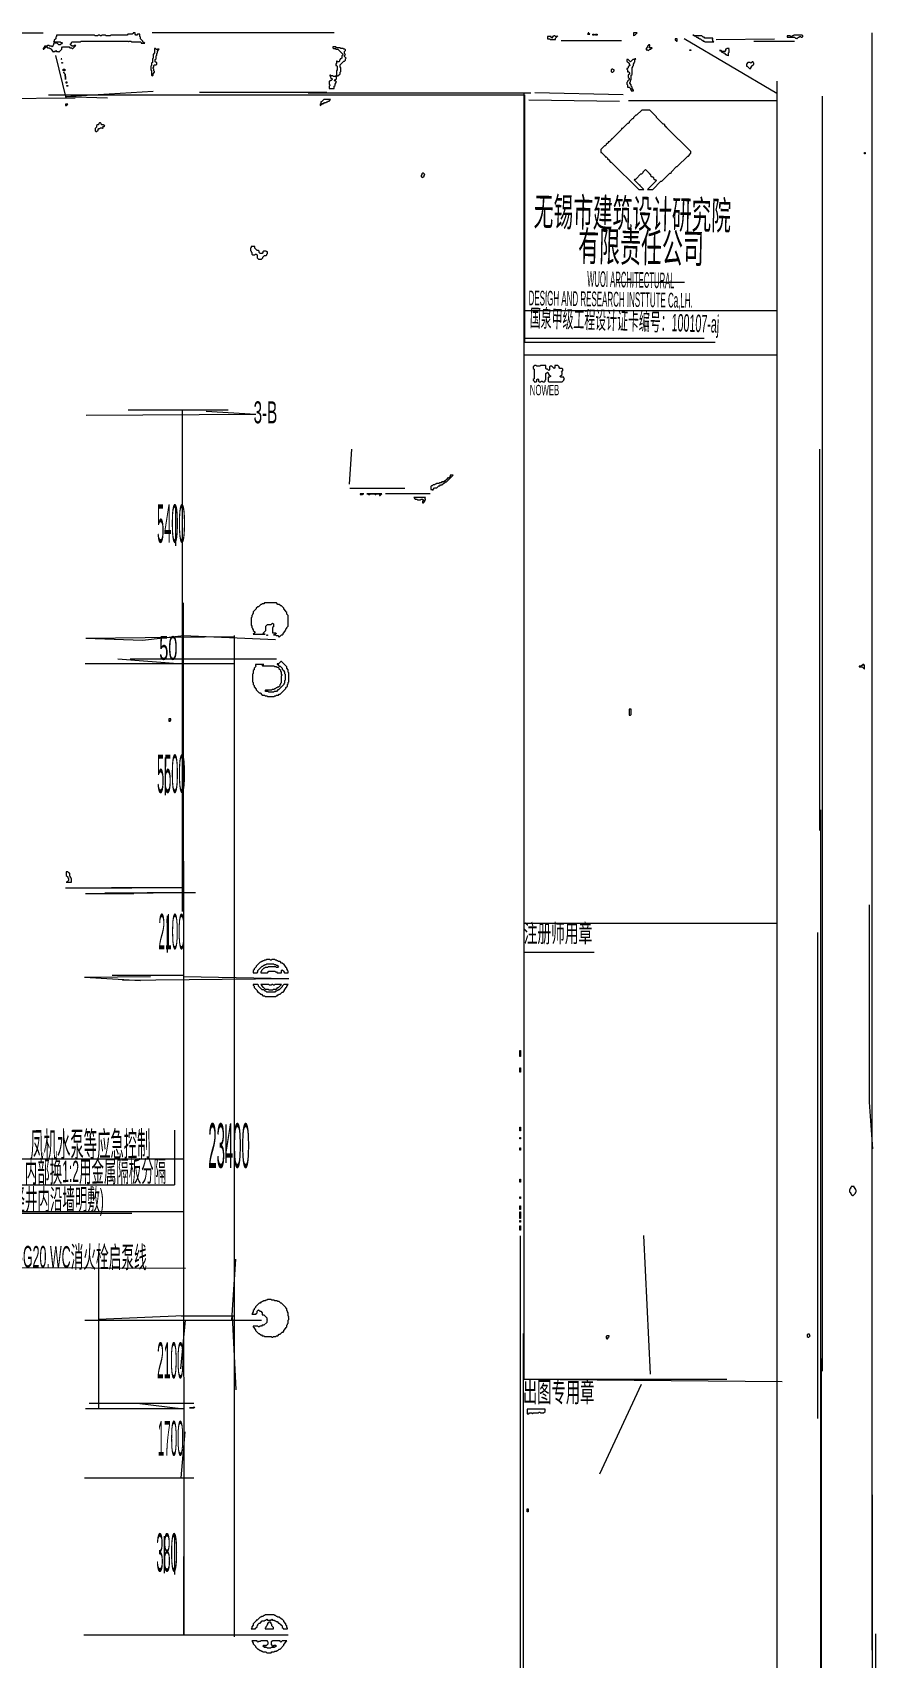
# Model space of a CAD drawing. Extents: x 6 to 4781, y 1 to 3386.
# Drawn here: x 3646 to 4781, y 1198 to 3386 of the extents above; entities that cross this region are included whole.
import ezdxf

# ---------------------------------------------------------------- set-up
doc = ezdxf.new("R2010")
doc.units = 0
for name, color, linetype, lineweight in [('OCR_TEXT', 6, 'Continuous', 0), ('TRACE_STRAIGHT', 5, 'Continuous', 0), ('TRACE_TEXT_SYMBOL', 6, 'Continuous', 0)]:
    doc.layers.add(name, color=color, linetype=linetype, lineweight=lineweight)
doc.styles.add('wqy-unicode', font='wqy-unicode.lff')

msp = doc.modelspace()

# ---------------------------------------------------------------- linework, layer by layer
at = {"layer": 'TRACE_STRAIGHT', "color": 5}
for p, q in [((3137, 3385.8), (3660, 3385.8)), ((3806.8, 3386.5), (4051.8, 3386.5)), ((4357.4, 3375.8), (4438.7, 3375.8)), ((4523.3, 3378.6), (4648.1, 3304.7)), ((4566.5, 3377.2), (4645, 3378.1)), ((4617, 3375), (4672, 3375)), ((4775.8, 3386), (4775.8, 1207.3)), ((3676.6, 3355.6), (3690.3, 3298.4)), ((3689.8, 3300.4), (3808.2, 3307.4)), ((3870.6, 3306.1), (4041.9, 3306.1)), ((4017, 3305.3), (4316.9, 3305.3)), ((4307.5, 3305.3), (4307.5, 1572.4)), ((4440.9, 3302.3), (4322, 3305.3)), ((4648.1, 3321), (4648.1, 95.2)), ((3534.2, 3296.9), (3703, 3298.5)), ((3667, 3302.3), (4308.3, 3302.3)), ((3689.8, 3300.4), (3746.8, 3298.4)), ((4308.3, 3302.3), (4308.3, 2969.4)), ((4436, 3293.7), (4314, 3295.3)), ((4448.2, 3295), (4648.1, 3295)), ((4708.9, 3300.6), (4708.9, 1583.1)), ((4431.9, 3050.2), (4523.6, 3050.2)), ((4308.3, 3012), (4648.1, 3012)), ((4307.5, 2974.7), (4550.3, 2974.7)), ((4308.3, 2969.4), (4565, 2969.4)), ((4308.3, 2952.5), (4648.1, 2952.5)), ((3718.1, 2871.2), (3946.3, 2872.3)), ((3774.4, 2878.2), (3909, 2878.2)), ((3847, 2878.3), (3847, 2202.5)), ((3879.4, 2876.6), (3946.3, 2872.3)), ((4075.2, 2825), (4072.2, 2777.9)), ((4705.5, 2825.4), (4705.5, 2311.6)), ((4073, 2772.5), (4147, 2772.5)), ((4121, 2765.5), (4181, 2765.5)), ((3838.2, 2749.1), (3838.2, 2695.2)), ((3848.7, 2618), (3849.2, 1228)), ((3717.5, 2570.8), (3917.2, 2573)), ((3717.5, 2570.8), (3793.8, 2568)), ((3793.8, 2568), (3849.5, 2574.3)), ((3848.7, 2574.3), (3973, 2568.8)), ((3917.2, 2574), (3917.2, 1225.5)), ((3760.6, 2542.9), (3847, 2536)), ((3777, 2543), (3974, 2543)), ((3716.4, 2536.3), (3917.2, 2536.3)), ((3824.4, 2409.8), (3824.4, 2359.1)), ((4706.8, 2339.5), (4706.8, 96.8)), ((3690, 2234.2), (3779.5, 2234.5)), ((3751.9, 2234.6), (3847, 2234.7)), ((3779.5, 2234.5), (3847, 2234.7)), ((3716.9, 2226.7), (3781.9, 2226.7)), ((3743, 2227.5), (3808, 2227.5)), ((3800, 2228), (3865, 2228)), ((4772.5, 2211.6), (4772.5, 1945.8)), ((3826.9, 2196.8), (3826.9, 2147.4)), ((4307.5, 2186.6), (4648.1, 2186.6)), ((4703, 2174.1), (4703, 1519.5)), ((4307.4, 2147.6), (4401.9, 2147.6)), ((3715.8, 2113.8), (3804.4, 2114.7)), ((3715.8, 2113.8), (3791, 2109.5)), ((3753, 2116.5), (3848.9, 2116.5)), ((3766.9, 2110), (3991, 2112.3)), ((3848.9, 2114.7), (3991, 2112.3)), ((4772.5, 1945.8), (4776.7, 1882.6)), ((3837, 1908), (3837, 1834.3)), ((3906, 1915.4), (3906, 1864.1)), ((3476.4, 1869.4), (3849, 1869.4)), ((3484.4, 1834.3), (3837, 1834.3)), ((3466.9, 1796.3), (3779.2, 1796.3)), ((3484.2, 1798.2), (3849, 1798.2)), ((4302.3, 1765.4), (4302.3, 89)), ((4468.4, 1765.9), (4477.4, 1579.3)), ((3734.3, 1747.5), (3734.3, 1533)), ((3914, 1651.8), (3919.4, 1734.1)), ((3507.4, 1723), (3851.5, 1722.1)), ((3716, 1651.8), (3954, 1651.8)), ((3734.3, 1653.1), (3849.1, 1658.1)), ((3845.6, 1586.4), (3851.5, 1651.8)), ((3845.7, 1658), (3917.2, 1658)), ((3914.4, 1658), (3919.4, 1557.9)), ((4306.2, 1634), (4306.2, 860)), ((4707.8, 1600.3), (4707.8, 119.1)), ((4306.2, 1572.4), (4655, 1569.5)), ((4306.2, 1572.4), (4580.5, 1572.4)), ((4465.3, 1565.2), (4409.4, 1444.7)), ((3717, 1533), (3849.1, 1533)), ((3722, 1540.1), (3786.6, 1540.1)), ((3786.6, 1540.1), (3863, 1540.3)), ((3786.6, 1540.1), (3849.1, 1532.7)), ((3845.8, 1439.5), (3851.4, 1501.6)), ((3715.6, 1439.5), (3863, 1439.5)), ((3849.2, 1228), (3849.8, 1439.5)), ((4776.5, 1416.7), (4776.5, 1.3)), ((3823, 1360.9), (3823, 1311.3)), ((3836.9, 1361.3), (3836.9, 1309.4)), ((3714.8, 1228), (3990, 1228)), ((4780.9, 1229.5), (4780.9, 1173))]:
    msp.add_line(p, q, dxfattribs=at)
at = {"layer": 'TRACE_TEXT_SYMBOL', "color": 6}
for points in [[(3781, 3386), (3781, 3385), (3780, 3384), (3774, 3384), (3773, 3383), (3751, 3383), (3750, 3382), (3745, 3382), (3744, 3383), (3739, 3383), (3738, 3382), (3737, 3382), (3736, 3383), (3734, 3383), (3733, 3382), (3730, 3382), (3729, 3383), (3678, 3383), (3678, 3381), (3677, 3380), (3677, 3378), (3675, 3376), (3675, 3375), (3674, 3374), (3683, 3374), (3684, 3373), (3685, 3373), (3686, 3372), (3685, 3371), (3684, 3371), (3683, 3370), (3681, 3370), (3679, 3372), (3675, 3372), (3674, 3371), (3674, 3370), (3673, 3369), (3673, 3368), (3672, 3367), (3671, 3368), (3669, 3368), (3668, 3369), (3666, 3369), (3665, 3368), (3662, 3368), (3662, 3367), (3660, 3365), (3660, 3364), (3661, 3364), (3664, 3367), (3665, 3367), (3666, 3366), (3668, 3366), (3669, 3365), (3670, 3365), (3671, 3364), (3671, 3363), (3673, 3361), (3673, 3360), (3674, 3361), (3676, 3361), (3677, 3362), (3678, 3361), (3680, 3361)], [(3680, 3361), (3681, 3360), (3685, 3364), (3685, 3366), (3686, 3367), (3695, 3367), (3696, 3366), (3698, 3366), (3699, 3365), (3700, 3365), (3704, 3369), (3702, 3369), (3701, 3368), (3699, 3368), (3697, 3370), (3697, 3371), (3698, 3372), (3698, 3373), (3699, 3374), (3710, 3374), (3711, 3375), (3774, 3375), (3775, 3374), (3776, 3375), (3778, 3375), (3779, 3374), (3791, 3374), (3792, 3373), (3792, 3372), (3797, 3372), (3796, 3373), (3795, 3373), (3794, 3374), (3794, 3375), (3791, 3378), (3791, 3380), (3790, 3381), (3790, 3384), (3787, 3384), (3786, 3383), (3785, 3383), (3784, 3384), (3784, 3386), (3781, 3386)], [(4050, 3367), (4050, 3366), (4051, 3365), (4053, 3365), (4054, 3364), (4057, 3364), (4064, 3357), (4062, 3355), (4062, 3352), (4061, 3351), (4060, 3351), (4060, 3350), (4059, 3349), (4059, 3348), (4058, 3347), (4057, 3347), (4056, 3348), (4055, 3348), (4055, 3345), (4054, 3344), (4054, 3342), (4055, 3342), (4056, 3341), (4056, 3336), (4055, 3335), (4055, 3329), (4053, 3327), (4051, 3327), (4050, 3328), (4048, 3328), (4047, 3329), (4046, 3329), (4046, 3328), (4047, 3327), (4047, 3326), (4049, 3324), (4049, 3323), (4048, 3322), (4047, 3322), (4046, 3321), (4045, 3321), (4045, 3317), (4046, 3316), (4046, 3315), (4045, 3314), (4045, 3311), (4052, 3311), (4052, 3314), (4053, 3315), (4053, 3317), (4054, 3318), (4054, 3319), (4055, 3320), (4054, 3321), (4053, 3321), (4052, 3322), (4053, 3323), (4054, 3323), (4055, 3324), (4055, 3327), (4056, 3328), (4057, 3328), (4060, 3331), (4060, 3333)], [(4060, 3333), (4061, 3334), (4061, 3339), (4060, 3340), (4060, 3343), (4065, 3348), (4066, 3348), (4067, 3349), (4067, 3351), (4068, 3352), (4066, 3354), (4066, 3356), (4067, 3357), (4066, 3358), (4066, 3361), (4067, 3362), (4067, 3363), (4066, 3364), (4065, 3364), (4064, 3365), (4061, 3365), (4060, 3366), (4055, 3366), (4054, 3367), (4050, 3367)], [(4466, 3282), (4459, 3275), (4458, 3275), (4455, 3272), (4455, 3271), (4454, 3270), (4453, 3270), (4449, 3266), (4449, 3265), (4448, 3264), (4447, 3264), (4440, 3257), (4439, 3257), (4439, 3256), (4426, 3243), (4425, 3243), (4425, 3242), (4422, 3239), (4421, 3239), (4421, 3238), (4420, 3237), (4419, 3237), (4418, 3236), (4418, 3235), (4417, 3234), (4416, 3234), (4411, 3229), (4411, 3225), (4412, 3225), (4417, 3220), (4417, 3219), (4418, 3219), (4420, 3217), (4420, 3216), (4421, 3216), (4422, 3215), (4422, 3214), (4424, 3212), (4425, 3212), (4462, 3175), (4469, 3175), (4464, 3180), (4464, 3181), (4463, 3181), (4456, 3188), (4457, 3189), (4458, 3189), (4465, 3196), (4466, 3196), (4468, 3198), (4468, 3199), (4471, 3202), (4476, 3197), (4476, 3196), (4477, 3196), (4478, 3195), (4478, 3194), (4480, 3192), (4481, 3192), (4482, 3191), (4482, 3190), (4484, 3188), (4485, 3188), (4486, 3187)], [(4486, 3187), (4474, 3175), (4481, 3175), (4492, 3186), (4493, 3186), (4504, 3197), (4505, 3197), (4506, 3198), (4506, 3199), (4513, 3206), (4514, 3206), (4528, 3220), (4529, 3220), (4531, 3222), (4531, 3223), (4532, 3224), (4532, 3226), (4500, 3258), (4500, 3259), (4499, 3259), (4497, 3261), (4497, 3262), (4496, 3263), (4495, 3263), (4486, 3272), (4486, 3273), (4477, 3282), (4466, 3282)], [(4322, 2938), (4320, 2936), (4320, 2934), (4321, 2933), (4321, 2920), (4320, 2919), (4320, 2918), (4321, 2917), (4321, 2916), (4324, 2916), (4325, 2917), (4325, 2919), (4326, 2920), (4327, 2919), (4327, 2917), (4328, 2916), (4330, 2916), (4331, 2917), (4332, 2917), (4333, 2916), (4335, 2916), (4336, 2917), (4336, 2918), (4337, 2919), (4337, 2927), (4339, 2929), (4340, 2928), (4340, 2927), (4341, 2926), (4341, 2925), (4342, 2925), (4343, 2924), (4343, 2923), (4342, 2922), (4340, 2922), (4340, 2917), (4341, 2916), (4359, 2916), (4361, 2918), (4361, 2919), (4362, 2920), (4361, 2921), (4361, 2922), (4357, 2922), (4356, 2923), (4359, 2926), (4359, 2928), (4358, 2929), (4360, 2931), (4360, 2933), (4359, 2934), (4356, 2934), (4355, 2935), (4355, 2936), (4353, 2938), (4349, 2938), (4349, 2935), (4348, 2934), (4345, 2937), (4343, 2937), (4342, 2936), (4342, 2932), (4341, 2931), (4339, 2933)], [(4339, 2933), (4338, 2933), (4337, 2934), (4337, 2938), (4330, 2938), (4329, 2937), (4325, 2937), (4324, 2938), (4322, 2938)], [(3958, 2618), (3957, 2617), (3955, 2617), (3954, 2616), (3953, 2616), (3950, 2613), (3949, 2613), (3947, 2611), (3947, 2610), (3943, 2606), (3943, 2604), (3942, 2603), (3942, 2602), (3941, 2601), (3941, 2599), (3940, 2598), (3940, 2588), (3941, 2587), (3941, 2585), (3942, 2584), (3942, 2583), (3943, 2582), (3943, 2581), (3945, 2579), (3945, 2578), (3943, 2576), (3959, 2576), (3957, 2576), (3956, 2577), (3960, 2581), (3960, 2587), (3962, 2589), (3967, 2589), (3969, 2591), (3970, 2590), (3970, 2586), (3969, 2585), (3969, 2578), (3973, 2578), (3974, 2577), (3973, 2576), (3972, 2576), (3971, 2575), (3970, 2575), (3973, 2575), (3974, 2574), (3976, 2574), (3978, 2572), (3981, 2575), (3982, 2575), (3983, 2576), (3983, 2577), (3986, 2580), (3986, 2581), (3987, 2582), (3987, 2583), (3988, 2584), (3988, 2585), (3990, 2587), (3990, 2601), (3988, 2603), (3988, 2605), (3987, 2606), (3987, 2607)], [(3987, 2607), (3984, 2610), (3984, 2611), (3981, 2614), (3980, 2614), (3978, 2616), (3976, 2616), (3974, 2618), (3958, 2618)], [(3944, 2530), (3944, 2528), (3943, 2527), (3943, 2523), (3942, 2522), (3942, 2512), (3943, 2511), (3943, 2508), (3944, 2507), (3944, 2505), (3947, 2502), (3947, 2501), (3951, 2497), (3952, 2497), (3955, 2494), (3958, 2494), (3959, 2493), (3961, 2493), (3962, 2492), (3971, 2492), (3972, 2493), (3973, 2493), (3974, 2494), (3977, 2494), (3978, 2495), (3979, 2495), (3987, 2503), (3987, 2504), (3989, 2506), (3989, 2508), (3990, 2509), (3990, 2511), (3991, 2512), (3991, 2524), (3990, 2525), (3990, 2528), (3988, 2530), (3988, 2532), (3981, 2539), (3980, 2539)], [(3980, 2539), (3977, 2536), (3975, 2536), (3975, 2535), (3976, 2535), (3978, 2533), (3979, 2533), (3982, 2530), (3982, 2529), (3984, 2527), (3984, 2526), (3985, 2525), (3985, 2523), (3986, 2522), (3986, 2514), (3985, 2513), (3985, 2510), (3984, 2509), (3984, 2508), (3977, 2501), (3976, 2501), (3974, 2499), (3971, 2499), (3970, 2498), (3964, 2498), (3963, 2499), (3960, 2499), (3959, 2500), (3960, 2501), (3968, 2501), (3969, 2502), (3971, 2502), (3972, 2503), (3973, 2503), (3974, 2504), (3975, 2504), (3976, 2505), (3977, 2505), (3979, 2507), (3979, 2508), (3980, 2509), (3980, 2510), (3981, 2511), (3981, 2520), (3982, 2521), (3981, 2522), (3981, 2525), (3980, 2526), (3980, 2527), (3978, 2529), (3978, 2530), (3977, 2531), (3975, 2531), (3974, 2532), (3972, 2532), (3971, 2533), (3956, 2533), (3955, 2534), (3956, 2535), (3957, 2535), (3946, 2535), (3946, 2534), (3947, 2533), (3944, 2530)], [(3961, 2138), (3960, 2137), (3958, 2137), (3957, 2136), (3956, 2136), (3955, 2135), (3954, 2135), (3953, 2134), (3952, 2134), (3947, 2129), (3947, 2128), (3944, 2125), (3944, 2124), (3943, 2123), (3943, 2120), (3948, 2120), (3949, 2121), (3949, 2123), (3955, 2129), (3956, 2129), (3957, 2130), (3958, 2130), (3959, 2131), (3960, 2131), (3961, 2132), (3970, 2132), (3971, 2131), (3973, 2131), (3974, 2130), (3975, 2130), (3977, 2128), (3976, 2127), (3974, 2127), (3973, 2128), (3963, 2128), (3962, 2127), (3959, 2127), (3958, 2126), (3957, 2126), (3954, 2123), (3954, 2122), (3953, 2121), (3953, 2120), (3962, 2120), (3964, 2122), (3972, 2122), (3973, 2121), (3974, 2121), (3975, 2120), (3981, 2120), (3981, 2123), (3982, 2124), (3984, 2122), (3984, 2121), (3985, 2120), (3990, 2120), (3990, 2122), (3989, 2123), (3989, 2124), (3988, 2125), (3988, 2126), (3987, 2127), (3987, 2128), (3985, 2130)], [(3985, 2130), (3985, 2131), (3984, 2131), (3982, 2133), (3981, 2133), (3979, 2135), (3977, 2135), (3976, 2136), (3975, 2136), (3974, 2137), (3973, 2137), (3972, 2138), (3968, 2138), (3967, 2137), (3966, 2137), (3965, 2138), (3961, 2138)], [(3962, 1680), (3961, 1679), (3960, 1679), (3959, 1678), (3957, 1678), (3956, 1677), (3955, 1677), (3954, 1676), (3953, 1676), (3952, 1675), (3951, 1675), (3946, 1670), (3946, 1669), (3944, 1667), (3944, 1666), (3943, 1665), (3943, 1663), (3942, 1662), (3942, 1661), (3941, 1660), (3947, 1660), (3947, 1661), (3948, 1662), (3948, 1664), (3950, 1666), (3952, 1664), (3953, 1664), (3955, 1662), (3955, 1659), (3957, 1659), (3961, 1655), (3961, 1653), (3962, 1652), (3961, 1651), (3961, 1649), (3957, 1645), (3955, 1645), (3954, 1644), (3952, 1644), (3951, 1643), (3950, 1643), (3949, 1644), (3943, 1644), (3943, 1643), (3944, 1642), (3944, 1641), (3946, 1639), (3946, 1638), (3950, 1634), (3951, 1634), (3953, 1632), (3954, 1632), (3955, 1631), (3957, 1631), (3958, 1630), (3967, 1630), (3968, 1629), (3969, 1629), (3970, 1630), (3973, 1630), (3974, 1631), (3976, 1631), (3978, 1633), (3979, 1633)], [(3979, 1633), (3982, 1636), (3983, 1636), (3984, 1637), (3984, 1638), (3987, 1641), (3987, 1642), (3988, 1643), (3988, 1645), (3989, 1646), (3989, 1647), (3990, 1648), (3990, 1652), (3991, 1653), (3991, 1655), (3990, 1656), (3991, 1657), (3990, 1658), (3990, 1662), (3989, 1663), (3989, 1664), (3988, 1665), (3988, 1667), (3987, 1668), (3987, 1669), (3981, 1675), (3980, 1675), (3978, 1677), (3976, 1677), (3975, 1678), (3972, 1678), (3971, 1679), (3968, 1679), (3967, 1680), (3962, 1680)], [(3941, 1220), (3942, 1219), (3942, 1218), (3943, 1217), (3943, 1216), (3946, 1213), (3946, 1212), (3949, 1209), (3950, 1209), (3952, 1207), (3953, 1207), (3954, 1206), (3955, 1206), (3956, 1205), (3960, 1205), (3961, 1204), (3967, 1204), (3968, 1205), (3971, 1205), (3972, 1206), (3974, 1206), (3975, 1207), (3976, 1207), (3978, 1209), (3979, 1209), (3984, 1214), (3984, 1215), (3987, 1218), (3987, 1219), (3988, 1220), (3982, 1220), (3980, 1218), (3979, 1219), (3979, 1220), (3969, 1220), (3968, 1219), (3967, 1219), (3967, 1215), (3969, 1213), (3970, 1213), (3971, 1214), (3973, 1214), (3974, 1213), (3973, 1212), (3972, 1212), (3971, 1211), (3967, 1211), (3966, 1210), (3962, 1210), (3961, 1211), (3958, 1211), (3956, 1213), (3957, 1214), (3958, 1214), (3959, 1213), (3960, 1214), (3961, 1214), (3963, 1216), (3963, 1218), (3962, 1219), (3962, 1220), (3953, 1220), (3952, 1219), (3950, 1219)], [(3950, 1219), (3949, 1218), (3948, 1219), (3948, 1220), (3941, 1220)]]:
    msp.add_lwpolyline(points, dxfattribs=at)
for points in [[(4348, 3382), (4347, 3381), (4346, 3381), (4346, 3380), (4345, 3379), (4344, 3380), (4344, 3381), (4339, 3381), (4339, 3378), (4342, 3378), (4343, 3377), (4350, 3377), (4350, 3379), (4353, 3382), (4352, 3381), (4350, 3381), (4349, 3382)], [(4394, 3386), (4394, 3385), (4393, 3384), (4396, 3384), (4395, 3385), (4395, 3386)], [(4400, 3384), (4402, 3384), (4402, 3383), (4400, 3383)], [(4404, 3384), (4406, 3384), (4406, 3383), (4404, 3383)], [(4455, 3386), (4455, 3382), (4456, 3383), (4457, 3383), (4460, 3386)], [(4511, 3378), (4511, 3376), (4512, 3376), (4513, 3375), (4514, 3375), (4514, 3378)], [(4535, 3383), (4536, 3383), (4537, 3382), (4538, 3382), (4540, 3380), (4541, 3380), (4542, 3379), (4543, 3379), (4544, 3378), (4545, 3378), (4547, 3376), (4548, 3376), (4549, 3375), (4550, 3375), (4551, 3374), (4563, 3374), (4562, 3375), (4562, 3376), (4561, 3377), (4562, 3378), (4562, 3379), (4551, 3379), (4550, 3380), (4549, 3380), (4547, 3382), (4537, 3382), (4536, 3383)], [(4671, 3383), (4670, 3382), (4669, 3382), (4668, 3381), (4667, 3381), (4666, 3382), (4662, 3382), (4662, 3380), (4672, 3380), (4673, 3379), (4674, 3379), (4675, 3378), (4677, 3380), (4678, 3380), (4679, 3381), (4680, 3381), (4681, 3380), (4682, 3380), (4683, 3381), (4683, 3382), (4682, 3383)], [(3684, 3351), (3684, 3350), (3685, 3351)], [(3810, 3365), (3810, 3359), (3808, 3357), (3808, 3352), (3807, 3351), (3807, 3346), (3806, 3345), (3806, 3342), (3805, 3341), (3805, 3336), (3806, 3335), (3806, 3329), (3807, 3328), (3808, 3329), (3808, 3331), (3810, 3333), (3810, 3334), (3809, 3335), (3809, 3337), (3808, 3338), (3808, 3339), (3809, 3340), (3809, 3342), (3810, 3343), (3812, 3343), (3813, 3344), (3813, 3346), (3812, 3346), (3811, 3347), (3811, 3350), (3812, 3351), (3812, 3355), (3813, 3356), (3813, 3358), (3814, 3359), (3814, 3361), (3815, 3362), (3815, 3363), (3816, 3364), (3814, 3364), (3813, 3363), (3811, 3365)], [(4457, 3351), (4456, 3350), (4454, 3350), (4451, 3347), (4448, 3350), (4446, 3350), (4446, 3348), (4449, 3345), (4449, 3344), (4450, 3343), (4450, 3342), (4448, 3340), (4448, 3339), (4447, 3338), (4446, 3338), (4446, 3337), (4447, 3336), (4447, 3333), (4448, 3334), (4449, 3333), (4449, 3332), (4450, 3331), (4448, 3329), (4448, 3326), (4449, 3325), (4449, 3323), (4447, 3321), (4447, 3320), (4446, 3319), (4446, 3317), (4447, 3316), (4447, 3313), (4449, 3313), (4451, 3311), (4451, 3310), (4452, 3309), (4452, 3308), (4455, 3308), (4455, 3309), (4453, 3311), (4453, 3313), (4452, 3314), (4452, 3316), (4450, 3318), (4450, 3319), (4451, 3320), (4451, 3322), (4452, 3323), (4452, 3329), (4453, 3330), (4453, 3339), (4454, 3340), (4454, 3341), (4455, 3342), (4455, 3344), (4456, 3345), (4456, 3346), (4457, 3347), (4457, 3350), (4458, 3351)], [(4475, 3370), (4475, 3369), (4474, 3368), (4474, 3367), (4472, 3365), (4472, 3363), (4474, 3363), (4475, 3362), (4477, 3364), (4478, 3364), (4480, 3366), (4477, 3366), (4476, 3367), (4477, 3368), (4477, 3370)], [(4531, 3363), (4532, 3363), (4532, 3362), (4531, 3362)], [(4581, 3365), (4580, 3364), (4579, 3364), (4579, 3362), (4578, 3361), (4574, 3361), (4573, 3362), (4571, 3362), (4572, 3362), (4574, 3360), (4575, 3360), (4576, 3359), (4577, 3359), (4579, 3357), (4580, 3357), (4581, 3356), (4582, 3356), (4583, 3355), (4583, 3359), (4584, 3360), (4584, 3363), (4583, 3364), (4584, 3365)], [(3685, 3346), (3686, 3346), (3686, 3345), (3685, 3345)], [(3687, 3337), (3689, 3337), (3689, 3335), (3687, 3335)], [(3688, 3333), (3688, 3332), (3689, 3331), (3689, 3328), (3690, 3327), (3690, 3323), (3690, 3330), (3688, 3332)], [(4426, 3337), (4425, 3336), (4425, 3334), (4426, 3333), (4427, 3333), (4429, 3335), (4429, 3336), (4428, 3336), (4427, 3337)], [(4615, 3347), (4613, 3345), (4612, 3346), (4609, 3346), (4607, 3344), (4607, 3341), (4608, 3341), (4611, 3338), (4613, 3338), (4613, 3339), (4614, 3340), (4614, 3341), (4617, 3344), (4617, 3345), (4616, 3346), (4616, 3347)], [(3691, 3320), (3692, 3320), (3692, 3318), (3691, 3318)], [(3692, 3315), (3693, 3315), (3693, 3314), (3692, 3314)], [(3690, 3290), (3690, 3288), (3691, 3288), (3693, 3290)], [(4038, 3296), (4035, 3293), (4034, 3293), (4034, 3291), (4033, 3290), (4033, 3288), (4036, 3291), (4038, 3291), (4039, 3292), (4041, 3292), (4042, 3293), (4043, 3293), (4044, 3294), (4045, 3294), (4047, 3296)], [(3736, 3265), (3735, 3264), (3735, 3263), (3734, 3262), (3733, 3262), (3732, 3261), (3732, 3259), (3730, 3257), (3730, 3254), (3731, 3253), (3732, 3253), (3734, 3255), (3734, 3256), (3735, 3257), (3736, 3257), (3737, 3258), (3739, 3258), (3740, 3257), (3741, 3258), (3740, 3259), (3741, 3260), (3742, 3260), (3743, 3261), (3742, 3261), (3741, 3262), (3739, 3262), (3738, 3263), (3738, 3264), (3737, 3265)], [(4766, 3225), (4767, 3225), (4767, 3223), (4766, 3223)], [(4171, 3197), (4170, 3196), (4170, 3195), (4169, 3194), (4169, 3192), (4170, 3192), (4171, 3191), (4173, 3193), (4173, 3194), (4174, 3195), (4172, 3197)], [(3940, 3098), (3940, 3097), (3939, 3096), (3939, 3093), (3940, 3092), (3940, 3091), (3941, 3090), (3941, 3088), (3942, 3087), (3945, 3087), (3946, 3088), (3947, 3088), (3948, 3087), (3948, 3083), (3950, 3081), (3954, 3081), (3956, 3083), (3956, 3084), (3958, 3086), (3960, 3086), (3961, 3087), (3961, 3088), (3962, 3089), (3962, 3091), (3961, 3091), (3960, 3092), (3957, 3092), (3956, 3091), (3956, 3090), (3955, 3089), (3952, 3089), (3951, 3090), (3951, 3092), (3950, 3093), (3948, 3093), (3945, 3096), (3945, 3098)], [(4208, 2790), (4208, 2788), (4206, 2786), (4204, 2786), (4204, 2785), (4201, 2782), (4200, 2782), (4199, 2781), (4197, 2781), (4196, 2780), (4194, 2780), (4193, 2779), (4190, 2779), (4189, 2778), (4188, 2778), (4187, 2777), (4185, 2777), (4184, 2776), (4183, 2776), (4182, 2775), (4182, 2771), (4184, 2771), (4185, 2770), (4185, 2771), (4187, 2773), (4190, 2773), (4193, 2776), (4194, 2776), (4195, 2777), (4197, 2777), (4200, 2780), (4201, 2780), (4202, 2781), (4203, 2781), (4212, 2790)], [(4087, 2765), (4087, 2764), (4090, 2764), (4091, 2765), (4092, 2765)], [(4096, 2765), (4097, 2765), (4098, 2764), (4100, 2764), (4101, 2765), (4106, 2765), (4107, 2764), (4108, 2764), (4109, 2765), (4112, 2765), (4113, 2764), (4113, 2763), (4114, 2763), (4116, 2765)], [(4159, 2760), (4161, 2758), (4163, 2758), (4164, 2757), (4168, 2757), (4169, 2758), (4171, 2758), (4172, 2757), (4172, 2756), (4171, 2755), (4171, 2753), (4172, 2753), (4174, 2755), (4174, 2756), (4175, 2757), (4175, 2758), (4174, 2759), (4175, 2760)], [(3961, 2575), (3962, 2575), (3962, 2574), (3961, 2574)], [(4764, 2535), (4763, 2534), (4762, 2534), (4761, 2533), (4759, 2533), (4759, 2532), (4763, 2532), (4766, 2529), (4766, 2534), (4765, 2535)], [(4449, 2475), (4449, 2467), (4451, 2467), (4452, 2468), (4452, 2475)], [(3829, 2462), (3829, 2459), (3831, 2459), (3832, 2460), (3832, 2462)], [(3691, 2256), (3691, 2251), (3693, 2249), (3693, 2248), (3694, 2247), (3694, 2244), (3692, 2242), (3691, 2242), (3698, 2242), (3698, 2247), (3697, 2248), (3697, 2249), (3696, 2250), (3696, 2254), (3695, 2254), (3693, 2256)], [(3943, 2104), (3943, 2103), (3944, 2102), (3944, 2100), (3948, 2096), (3948, 2095), (3949, 2094), (3950, 2094), (3953, 2091), (3954, 2091), (3956, 2089), (3958, 2089), (3959, 2088), (3973, 2088), (3974, 2089), (3975, 2089), (3976, 2090), (3977, 2090), (3978, 2091), (3979, 2091), (3982, 2094), (3983, 2094), (3985, 2096), (3985, 2097), (3987, 2099), (3987, 2100), (3988, 2101), (3988, 2102), (3990, 2104), (3984, 2104), (3982, 2102), (3982, 2101), (3978, 2097), (3977, 2097), (3976, 2096), (3975, 2096), (3974, 2095), (3973, 2095), (3972, 2094), (3961, 2094), (3960, 2095), (3959, 2095), (3957, 2097), (3955, 2097), (3950, 2102), (3950, 2103), (3949, 2104)], [(3953, 2104), (3955, 2102), (3955, 2101), (3956, 2101), (3959, 2098), (3963, 2098), (3964, 2097), (3969, 2097), (3970, 2098), (3974, 2098), (3976, 2100), (3977, 2100), (3981, 2104), (3972, 2104), (3971, 2103), (3970, 2103), (3969, 2104), (3968, 2104), (3967, 2103), (3965, 2103), (3964, 2104)], [(4302, 2015), (4303, 2015), (4303, 2007), (4302, 2007)], [(4302, 1992), (4303, 1992), (4303, 1986), (4302, 1986)], [(4302, 1912), (4303, 1912), (4303, 1907), (4302, 1907)], [(4302, 1898), (4303, 1898), (4303, 1896), (4302, 1896)], [(4302, 1884), (4303, 1884), (4303, 1881), (4302, 1881)], [(4302, 1842), (4303, 1842), (4303, 1838), (4302, 1838)], [(4302, 1818), (4303, 1818), (4303, 1816), (4302, 1816)], [(4748, 1832), (4748, 1831), (4747, 1830), (4747, 1829), (4746, 1828), (4746, 1825), (4747, 1824), (4747, 1823), (4748, 1822), (4748, 1821), (4749, 1821), (4750, 1820), (4751, 1820), (4754, 1823), (4754, 1824), (4755, 1825), (4755, 1827), (4754, 1828), (4754, 1829), (4752, 1831), (4752, 1832)], [(4302, 1806), (4303, 1806), (4303, 1801), (4302, 1801)], [(4302, 1798), (4303, 1798), (4303, 1789), (4302, 1789)], [(4302, 1786), (4303, 1786), (4303, 1784), (4302, 1784)], [(4302, 1779), (4303, 1779), (4303, 1773), (4302, 1773)], [(4419, 1631), (4418, 1630), (4418, 1628), (4419, 1627), (4420, 1627), (4421, 1628), (4421, 1629), (4422, 1630), (4422, 1631)], [(4690, 1633), (4689, 1632), (4689, 1630), (4690, 1629), (4691, 1629), (4693, 1631), (4692, 1632), (4692, 1633)], [(3864, 1535), (3863, 1534), (3857, 1534), (3863, 1534)], [(4312, 1532), (4312, 1526), (4314, 1526), (4315, 1527), (4318, 1527), (4319, 1526), (4320, 1527), (4327, 1527), (4328, 1528), (4329, 1528), (4330, 1527), (4334, 1527), (4336, 1529), (4336, 1532)], [(4312, 1398), (4313, 1398), (4313, 1394), (4312, 1394)], [(3959, 1255), (3958, 1254), (3957, 1254), (3956, 1253), (3954, 1253), (3953, 1252), (3952, 1252), (3948, 1248), (3947, 1248), (3947, 1247), (3943, 1243), (3943, 1241), (3941, 1239), (3941, 1237), (3940, 1236), (3946, 1236), (3946, 1237), (3948, 1239), (3948, 1240), (3949, 1241), (3949, 1242), (3951, 1244), (3952, 1244), (3955, 1247), (3958, 1247), (3959, 1248), (3960, 1248), (3961, 1249), (3962, 1248), (3967, 1248), (3968, 1249), (3969, 1248), (3971, 1248), (3972, 1247), (3973, 1247), (3974, 1246), (3975, 1246), (3977, 1244), (3978, 1244), (3980, 1242), (3980, 1241), (3981, 1241), (3982, 1240), (3982, 1238), (3983, 1237), (3983, 1236), (3989, 1236), (3989, 1237), (3988, 1238), (3988, 1240), (3987, 1241), (3987, 1243), (3984, 1246), (3984, 1247), (3982, 1249), (3981, 1249), (3978, 1252), (3976, 1252), (3975, 1253), (3974, 1253), (3973, 1254), (3972, 1254), (3971, 1255)], [(3964, 1245), (3963, 1244), (3962, 1244), (3962, 1242), (3961, 1241), (3961, 1240), (3960, 1239), (3960, 1238), (3959, 1237), (3959, 1236), (3970, 1236), (3970, 1238), (3968, 1240), (3968, 1242), (3967, 1243), (3967, 1244), (3966, 1245)]]:
    msp.add_lwpolyline(points, close=True, dxfattribs=at)

# ---------------------------------------------------------------- texts
at = {"layer": 'OCR_TEXT', "color": 6, "style": 'wqy-unicode'}
for s, height, rotation, width, p in [('无锡市建筑设计研究院', 38.23, -1.2771, 0.509559, (4320.3, 3126.6)), ('有限责任公司', 39.79, -1.1751, 0.519789, (4380.1, 3079)), ('WUOI ARCHITECTURAL', 21.06, -1.2364, 0.366463, (4392.4, 3044.2)), ('DESIGH AND RESEARCH INSTTUTE Ca,LH.', 19.89, -0.8848, 0.403259, (4313.6, 3019)), ('国泉甲级工程设计证卡编号：100107-aj', 23.413, -1.9349, 0.459991, (4315.1, 2990.6)), ('100×100防火线槽，凤机水泵等应急控制', 33.54, 0.3105, 0.393086, (3483.7, 1870.8)), ('400x1C0防火线槽，内部换1:2用金属隔板分隔', 28.86, 0.2923, 0.425358, (3485.9, 1836.8)), ('NH-BV-4x2.5-G20.WC消火栓启泵线', 28.86, -0.3431, 0.434313, (3528.3, 1723.8))]:
    msp.add_text(s, height=height, rotation=rotation, dxfattribs=dict(at, width=width)).set_placement(p)
for s, height, width, p in [('NOWEB', 14.04, 0.557498, (4315.4, 2897.8)), ('3-B', 29.64, 0.515119, (3943.4, 2860)), ('5400', 51.48, 0.25, (3813.4, 2699.3)), ('50', 31.98, 0.514908, (3816.3, 2541.4)), ('5500', 51.48, 0.25, (3813.4, 2362.3)), ('2100', 47.58, 0.25, (3815.3, 2151.6)), ('注册师用章', 24.18, 0.559727, (4307.1, 2160.9)), ('23400', 60.06, 0.25, (3882.4, 1857.1)), ('详见系统图(竖井内沿墙明敷)', 28.08, 0.437926, (3529.5, 1800.6)), ('2100', 48.36, 0.25, (3813.4, 1573.7)), ('出图专用章', 27.3, 0.517153, (4306.1, 1541.5)), ('1700', 46.8, 0.25, (3814.3, 1469.4)), ('380', 51.48, 0.25, (3812.4, 1313.3))]:
    msp.add_text(s, height=height, dxfattribs=dict(at, width=width)).set_placement(p)

doc.saveas('drawing.dxf')
